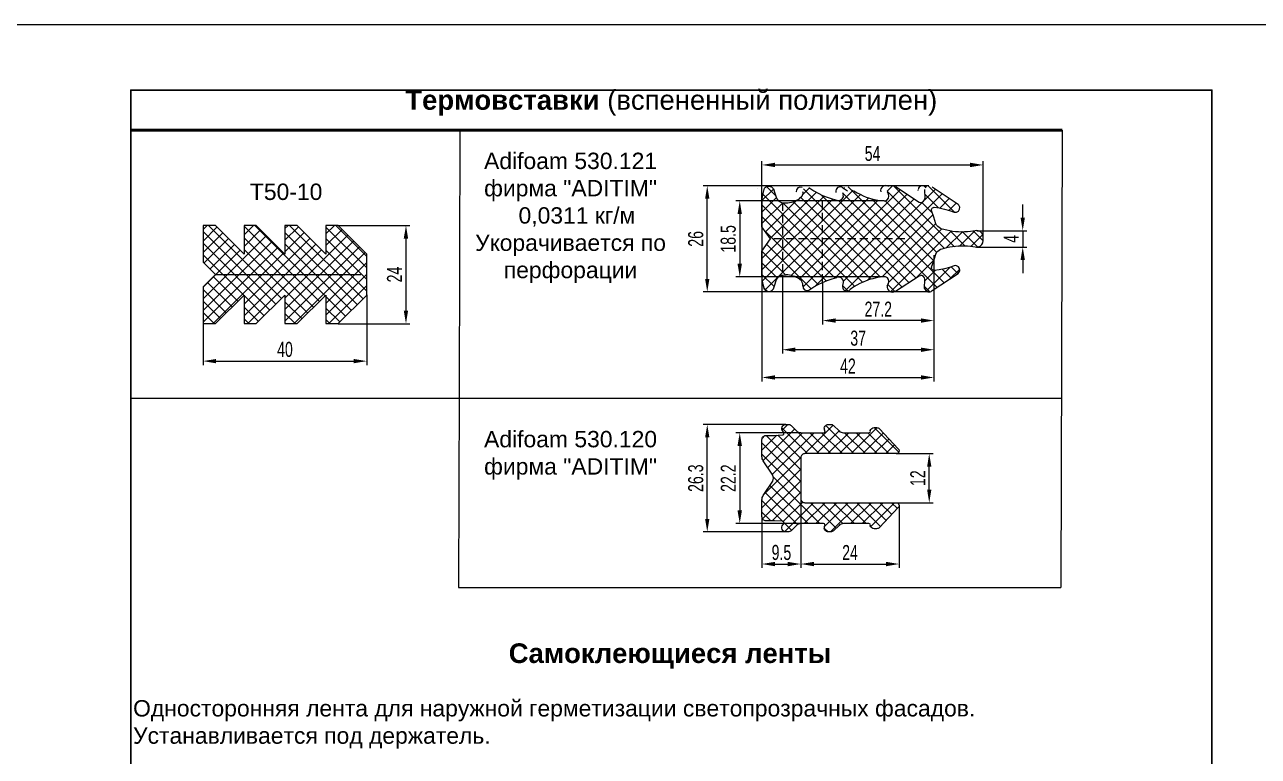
# Model space of a CAD drawing. Extents: x -37 to 4620, y -49 to 348.
# Drawn here: x 3783.8 to 3972.1, y 185.2 to 297 of the extents above; entities that cross this region are included whole.
import ezdxf

# ---------------------------------------------------------------- set-up
doc = ezdxf.new("R2010")
doc.units = 0
doc.header["$LTSCALE"] = 5
doc.linetypes.add('HIDDEN', pattern=[0.375, 0.25, -0.125])
doc.layers.get('0').update_dxf_attribs({"linetype": 'CONTINUOUS', "lineweight": 30})
doc.layers.get('DEFPOINTS').update_dxf_attribs({"linetype": 'CONTINUOUS'})
for name, color, linetype, lineweight in [('2', 3, 'HIDDEN', 13), ('Dimentions', 5, 'CONTINUOUS', 15), ('Рамки', 1, 'CONTINUOUS', 15), ('Текстовый', 7, 'CONTINUOUS', 9), ('Уплотнители', 1, 'CONTINUOUS', 20), ('Штриховка', 1, 'CONTINUOUS', 5)]:
    doc.layers.add(name, color=color, linetype=linetype, lineweight=lineweight)
doc.layers.add('Скрытые', color=14, linetype='CONTINUOUS', plot=False)
doc.styles.add('style23', font='russ.shx', dxfattribs={"width": 0.7, "height": 2.3})
doc.styles.add('Каталожный', font='arial.ttf', dxfattribs={"height": 2.5})
doc.dimstyles.new('MX2', dxfattribs={"dimtxt": 2.3, "dimasz": 2, "dimexe": 0.6, "dimexo": 0, "dimgap": 0.6, "dimtad": 1, "dimdec": 1, "dimlfac": 2, "dimdsep": 46, "dimtxsty": 'style23', "dimcen": 0, "dimclrd": 256, "dimclre": 256, "dimclrt": 256, "dimaunit": 1, "dimadec": 1, "dimazin": 2, "dimtfac": 1, "dimtdec": 1, "dimtmove": 0, "dimatfit": 3, "dimfxl": 1, "dimtolj": 1, "dimtzin": 0, "dimlwd": -1, "dimlwe": -1, "dimarcsym": 0})

# ---------------------------------------------------------------- blocks, each defined once
blk = doc.blocks.new('*D249')
at = {"layer": 'DEFPOINTS', "color": 0, "transparency": 16777216}
for p in [(3915, 270.07), (3892.95, 258.49), (3915, 258.49)]:
    blk.add_point(p, dxfattribs=at)
at = {"layer": 'Dimentions', "transparency": 16777216}
for p, q in [((3915, 270.07), (3892.35, 270.07)), ((3892.95, 268.07), (3892.95, 260.49)), ((3915, 258.49), (3892.35, 258.49))]:
    blk.add_line(p, q, dxfattribs=at)
for points in [[(3892.61, 268.07), (3893.28, 268.07), (3892.95, 270.07)], [(3892.61, 260.49), (3893.28, 260.49), (3892.95, 258.49)]]:
    blk.add_solid(points, dxfattribs=at)
at = {"layer": 'Dimentions', "transparency": 16777216, "insert": (3891.2, 264.28), "char_height": 2.3, "attachment_point": 5, "rotation": 90, "style": 'style23'}
blk.add_mtext('\\A1;18.5', dxfattribs=at)
blk = doc.blocks.new('*D250')
at = {"layer": 'DEFPOINTS', "color": 0, "transparency": 16777216}
for p in [(3930.11, 275.57), (3896.34, 270.22), (3930.11, 264.28)]:
    blk.add_point(p, dxfattribs=at)
at = {"layer": 'Dimentions', "transparency": 16777216}
for p, q in [((3896.34, 270.22), (3896.34, 276.17)), ((3898.34, 275.57), (3928.11, 275.57)), ((3930.11, 264.28), (3930.11, 276.17))]:
    blk.add_line(p, q, dxfattribs=at)
for points in [[(3898.34, 275.91), (3898.34, 275.24), (3896.34, 275.57)], [(3928.11, 275.91), (3928.11, 275.24), (3930.11, 275.57)]]:
    blk.add_solid(points, dxfattribs=at)
at = {"layer": 'Dimentions', "transparency": 16777216, "insert": (3913.22, 277.32), "char_height": 2.3, "attachment_point": 5, "style": 'style23'}
blk.add_mtext('\\A1;54', dxfattribs=at)
blk = doc.blocks.new('*D251')
at = {"layer": 'DEFPOINTS', "color": 0, "transparency": 16777216}
for p in [(3896.34, 270.22), (3922.59, 261.78), (3922.59, 243.11)]:
    blk.add_point(p, dxfattribs=at)
at = {"layer": 'Dimentions', "transparency": 16777216}
for p, q in [((3896.34, 270.22), (3896.34, 242.51)), ((3922.59, 261.78), (3922.59, 242.51)), ((3898.34, 243.11), (3920.59, 243.11))]:
    blk.add_line(p, q, dxfattribs=at)
for points in [[(3898.34, 243.45), (3898.34, 242.78), (3896.34, 243.11)], [(3920.59, 243.45), (3920.59, 242.78), (3922.59, 243.11)]]:
    blk.add_solid(points, dxfattribs=at)
at = {"layer": 'Dimentions', "transparency": 16777216, "insert": (3909.46, 244.86), "char_height": 2.3, "attachment_point": 5, "style": 'style23'}
blk.add_mtext('\\A1;42', dxfattribs=at)
blk = doc.blocks.new('*D252')
at = {"layer": 'DEFPOINTS', "color": 0, "transparency": 16777216}
for p in [(3929.13, 265.53), (3929.13, 263.03), (3936.14, 263.03)]:
    blk.add_point(p, dxfattribs=at)
at = {"layer": 'Dimentions', "transparency": 16777216}
for p, q in [((3936.14, 267.53), (3936.14, 269.53)), ((3929.13, 265.53), (3936.74, 265.53)), ((3936.14, 265.53), (3936.14, 263.03)), ((3929.13, 263.03), (3936.74, 263.03)), ((3936.14, 261.03), (3936.14, 259.03))]:
    blk.add_line(p, q, dxfattribs=at)
for points in [[(3935.8, 267.53), (3936.47, 267.53), (3936.14, 265.53)], [(3935.8, 261.03), (3936.47, 261.03), (3936.14, 263.03)]]:
    blk.add_solid(points, dxfattribs=at)
at = {"layer": 'Dimentions', "transparency": 16777216, "insert": (3934.39, 264.28), "char_height": 2.3, "attachment_point": 5, "rotation": 90, "style": 'style23'}
blk.add_mtext('\\A1;4', dxfattribs=at)
blk = doc.blocks.new('*D253')
at = {"layer": 'DEFPOINTS', "color": 0, "transparency": 16777216}
for p in [(3922.59, 261.42), (3905.6, 257.64), (3905.6, 251.8)]:
    blk.add_point(p, dxfattribs=at)
at = {"layer": 'Dimentions', "transparency": 16777216}
for p, q in [((3922.59, 261.42), (3922.59, 251.2)), ((3905.6, 257.64), (3905.6, 251.2)), ((3920.59, 251.8), (3907.6, 251.8))]:
    blk.add_line(p, q, dxfattribs=at)
for points in [[(3907.6, 252.14), (3907.6, 251.47), (3905.6, 251.8)], [(3920.59, 252.14), (3920.59, 251.47), (3922.59, 251.8)]]:
    blk.add_solid(points, dxfattribs=at)
at = {"layer": 'Dimentions', "transparency": 16777216, "insert": (3914.09, 253.55), "char_height": 2.3, "attachment_point": 5, "style": 'style23'}
blk.add_mtext('\\A1;27.2', dxfattribs=at)
blk = doc.blocks.new('*D254')
at = {"layer": 'DEFPOINTS', "color": 0, "transparency": 16777216}
for p in [(3922.59, 261.42), (3899.45, 258.74), (3899.45, 247.35)]:
    blk.add_point(p, dxfattribs=at)
at = {"layer": 'Dimentions', "transparency": 16777216}
for p, q in [((3922.59, 261.42), (3922.59, 246.75)), ((3899.45, 258.74), (3899.45, 246.75)), ((3920.59, 247.35), (3901.45, 247.35))]:
    blk.add_line(p, q, dxfattribs=at)
for points in [[(3901.45, 247.68), (3901.45, 247.01), (3899.45, 247.35)], [(3920.59, 247.68), (3920.59, 247.01), (3922.59, 247.35)]]:
    blk.add_solid(points, dxfattribs=at)
at = {"layer": 'Dimentions', "transparency": 16777216, "insert": (3911.02, 249.1), "char_height": 2.3, "attachment_point": 5, "style": 'style23'}
blk.add_mtext('\\A1;37', dxfattribs=at)
blk = doc.blocks.new('*D255')
at = {"layer": 'DEFPOINTS', "color": 0, "transparency": 16777216}
for p in [(3887.99, 272.4), (3921.82, 272.4), (3921.83, 256.17)]:
    blk.add_point(p, dxfattribs=at)
at = {"layer": 'Dimentions', "transparency": 16777216}
for p, q in [((3921.82, 272.4), (3887.39, 272.4)), ((3887.99, 258.17), (3887.99, 270.4)), ((3921.83, 256.17), (3887.39, 256.17))]:
    blk.add_line(p, q, dxfattribs=at)
for points in [[(3887.66, 270.4), (3888.32, 270.4), (3887.99, 272.4)], [(3887.66, 258.17), (3888.32, 258.17), (3887.99, 256.17)]]:
    blk.add_solid(points, dxfattribs=at)
at = {"layer": 'Dimentions', "transparency": 16777216, "insert": (3886.24, 264.28), "char_height": 2.3, "attachment_point": 5, "rotation": 90, "style": 'style23'}
blk.add_mtext('\\A1;26', dxfattribs=at)
blk = doc.blocks.new('*D256')
at = {"layer": 'DEFPOINTS', "color": 0, "transparency": 16777216}
for p in [(3916.84, 231.48), (3921.87, 231.48), (3916.84, 223.98)]:
    blk.add_point(p, dxfattribs=at)
at = {"layer": 'Dimentions', "transparency": 16777216}
for p, q in [((3916.84, 231.48), (3922.47, 231.48)), ((3921.87, 225.98), (3921.87, 229.48)), ((3916.84, 223.98), (3922.47, 223.98))]:
    blk.add_line(p, q, dxfattribs=at)
for points in [[(3921.54, 229.48), (3922.2, 229.48), (3921.87, 231.48)], [(3921.54, 225.98), (3922.2, 225.98), (3921.87, 223.98)]]:
    blk.add_solid(points, dxfattribs=at)
at = {"layer": 'Dimentions', "transparency": 16777216, "insert": (3920.12, 227.73), "char_height": 2.3, "attachment_point": 5, "rotation": 90, "style": 'style23'}
blk.add_mtext('\\A1;12', dxfattribs=at)
blk = doc.blocks.new('*D257')
at = {"layer": 'DEFPOINTS', "color": 0, "transparency": 16777216}
for p in [(3902.28, 224.61), (3917.28, 223.55), (3917.28, 214.62)]:
    blk.add_point(p, dxfattribs=at)
at = {"layer": 'Dimentions', "transparency": 16777216}
for p, q in [((3902.28, 224.61), (3902.28, 214.02)), ((3917.28, 223.55), (3917.28, 214.02)), ((3904.28, 214.62), (3915.28, 214.62))]:
    blk.add_line(p, q, dxfattribs=at)
for points in [[(3904.28, 214.95), (3904.28, 214.28), (3902.28, 214.62)], [(3915.28, 214.95), (3915.28, 214.28), (3917.28, 214.62)]]:
    blk.add_solid(points, dxfattribs=at)
at = {"layer": 'Dimentions', "transparency": 16777216, "insert": (3909.78, 216.37), "char_height": 2.3, "attachment_point": 5, "style": 'style23'}
blk.add_mtext('\\A1;24', dxfattribs=at)
blk = doc.blocks.new('*D258')
at = {"layer": 'DEFPOINTS', "color": 0, "transparency": 16777216}
for p in [(3902.28, 224.61), (3896.34, 221.83), (3902.28, 214.62)]:
    blk.add_point(p, dxfattribs=at)
at = {"layer": 'Dimentions', "transparency": 16777216}
for p, q in [((3902.28, 224.61), (3902.28, 214.02)), ((3896.34, 221.83), (3896.34, 214.02)), ((3898.34, 214.62), (3900.28, 214.62))]:
    blk.add_line(p, q, dxfattribs=at)
for points in [[(3898.34, 214.95), (3898.34, 214.28), (3896.34, 214.62)], [(3900.28, 214.95), (3900.28, 214.28), (3902.28, 214.62)]]:
    blk.add_solid(points, dxfattribs=at)
at = {"layer": 'Dimentions', "transparency": 16777216, "insert": (3899.31, 216.37), "char_height": 2.3, "attachment_point": 5, "style": 'style23'}
blk.add_mtext('\\A1;9.5', dxfattribs=at)
blk = doc.blocks.new('*D259')
at = {"layer": 'DEFPOINTS', "color": 0, "transparency": 16777216}
for p in [(3887.99, 235.95), (3899.98, 235.95), (3899.98, 219.52)]:
    blk.add_point(p, dxfattribs=at)
at = {"layer": 'Dimentions', "transparency": 16777216}
for p, q in [((3899.98, 235.95), (3887.39, 235.95)), ((3887.99, 221.52), (3887.99, 233.95)), ((3899.98, 219.52), (3887.39, 219.52))]:
    blk.add_line(p, q, dxfattribs=at)
for points in [[(3887.66, 233.95), (3888.32, 233.95), (3887.99, 235.95)], [(3887.66, 221.52), (3888.32, 221.52), (3887.99, 219.52)]]:
    blk.add_solid(points, dxfattribs=at)
at = {"layer": 'Dimentions', "transparency": 16777216, "insert": (3886.24, 227.73), "char_height": 2.3, "attachment_point": 5, "rotation": 90, "style": 'style23'}
blk.add_mtext('\\A1;26.3', dxfattribs=at)
blk = doc.blocks.new('*D260')
at = {"layer": 'DEFPOINTS', "color": 0, "transparency": 16777216}
for p in [(3902.26, 234.67), (3892.95, 220.8), (3902.26, 220.8)]:
    blk.add_point(p, dxfattribs=at)
at = {"layer": 'Dimentions', "transparency": 16777216}
for p, q in [((3902.26, 234.67), (3892.35, 234.67)), ((3892.95, 232.67), (3892.95, 222.8)), ((3902.26, 220.8), (3892.35, 220.8))]:
    blk.add_line(p, q, dxfattribs=at)
for points in [[(3892.61, 232.67), (3893.28, 232.67), (3892.95, 234.67)], [(3892.61, 222.8), (3893.28, 222.8), (3892.95, 220.8)]]:
    blk.add_solid(points, dxfattribs=at)
at = {"layer": 'Dimentions', "transparency": 16777216, "insert": (3891.2, 227.73), "char_height": 2.3, "attachment_point": 5, "rotation": 90, "style": 'style23'}
blk.add_mtext('\\A1;22.2', dxfattribs=at)
blk = doc.blocks.new('*D261')
at = {"layer": 'DEFPOINTS', "color": 0, "transparency": 16777216}
for p in [(3836.04, 255.71), (3811.04, 251.33), (3836.04, 245.61)]:
    blk.add_point(p, dxfattribs=at)
at = {"layer": 'Dimentions', "transparency": 16777216}
for p, q in [((3836.04, 255.71), (3836.04, 245.01)), ((3811.04, 251.33), (3811.04, 245.01)), ((3813.04, 245.61), (3834.04, 245.61))]:
    blk.add_line(p, q, dxfattribs=at)
for points in [[(3813.04, 245.94), (3813.04, 245.28), (3811.04, 245.61)], [(3834.04, 245.94), (3834.04, 245.28), (3836.04, 245.61)]]:
    blk.add_solid(points, dxfattribs=at)
at = {"layer": 'Dimentions', "transparency": 16777216, "insert": (3823.54, 247.39), "char_height": 2.3, "attachment_point": 5, "style": 'style23'}
blk.add_mtext('\\A1;40', dxfattribs=at)
blk = doc.blocks.new('*D262')
at = {"layer": 'DEFPOINTS', "color": 0, "transparency": 16777216}
for p in [(3831.67, 266.33), (3831.67, 251.33), (3842.01, 251.33)]:
    blk.add_point(p, dxfattribs=at)
at = {"layer": 'Dimentions', "transparency": 16777216}
for p, q in [((3831.67, 266.33), (3842.61, 266.33)), ((3842.01, 264.33), (3842.01, 253.33)), ((3831.67, 251.33), (3842.61, 251.33))]:
    blk.add_line(p, q, dxfattribs=at)
for points in [[(3841.67, 264.33), (3842.34, 264.33), (3842.01, 266.33)], [(3841.67, 253.33), (3842.34, 253.33), (3842.01, 251.33)]]:
    blk.add_solid(points, dxfattribs=at)
at = {"layer": 'Dimentions', "transparency": 16777216, "insert": (3840.26, 258.83), "char_height": 2.3, "attachment_point": 5, "rotation": 90, "style": 'style23'}
blk.add_mtext('\\A1;24', dxfattribs=at)

msp = doc.modelspace()

# ---------------------------------------------------------------- hatches: boundary and pattern name
at = {"layer": 'Штриховка', "lineweight": 5}
h = msp.add_hatch(dxfattribs=at)
h.set_pattern_fill('ANSI37', color=256, scale=10, style=0)
h.set_pattern_definition([(45, (-3424.3313, 2592.6454), (-0.88388348, 0.88388348), []), (135, (-3424.3313, 2592.6454), (-0.88388348, -0.88388348), [])])
h.paths.add_polyline_path([(3899.453, 269.82), (3899.331, 269.842), (3899.113, 269.923), (3898.909, 270.046), (3898.746, 270.209), (3898.61, 270.413), (3898.514, 270.631), (3898.31, 271.284), (3898.079, 271.923), (3897.957, 272.086), (3897.807, 272.222), (3897.617, 272.304), (3897.426, 272.345), (3897.222, 272.345), (3897.032, 272.277), (3896.855, 272.168), (3896.719, 272.018), (3896.528, 271.229), (3896.392, 270.427), (3896.338, 269.61), (3896.338, 266.141), (3897.657, 264.278), (3899.453, 264.278)])
edge = h.paths.add_edge_path()
edge.add_line((3905.602, 270.916), (3904.922, 271.243))
edge.add_line((3904.922, 271.243), (3904.269, 271.624))
edge.add_line((3904.269, 271.624), (3903.629, 272.045))
edge.add_line((3903.629, 272.045), (3903.48, 272.127))
edge.add_spline(control_points=[(3903.48, 272.127), (3903.027, 272.345), (3902.491, 271.945), (3902.568, 271.447)], knot_values=[0, 0, 0, 0, 1, 1, 1, 1], degree=3, periodic=0)
edge.add_line((3902.568, 271.447), (3902.568, 271.433))
edge.add_line((3902.568, 271.433), (3902.568, 271.365))
edge.add_line((3902.568, 271.365), (3902.555, 271.148))
edge.add_line((3902.555, 271.148), (3902.487, 270.93))
edge.add_line((3902.487, 270.93), (3902.405, 270.739))
edge.add_line((3902.405, 270.739), (3902.065, 270.454))
edge.add_spline(control_points=[(3902.065, 270.454), (3901.501, 270.013), (3900.725, 269.768), (3900.011, 269.774)], knot_values=[0, 0, 0, 0, 1, 1, 1, 1], degree=3, periodic=0)
edge.add_line((3900.011, 269.774), (3899.562, 269.801))
edge.add_line((3899.562, 269.801), (3899.453, 269.82))
edge.add_line((3899.453, 269.82), (3899.453, 264.278))
edge.add_line((3899.453, 264.278), (3905.602, 264.278))
edge.add_line((3905.602, 264.278), (3905.602, 270.916))
edge = h.paths.add_edge_path()
edge.add_line((3922.552, 267.611), (3922.212, 268.617))
edge.add_line((3922.212, 268.617), (3922.225, 268.767))
edge.add_line((3922.225, 268.767), (3922.28, 268.903))
edge.add_line((3922.28, 268.903), (3922.361, 269.012))
edge.add_line((3922.361, 269.012), (3922.497, 269.08))
edge.add_line((3922.497, 269.08), (3922.633, 269.107))
edge.add_line((3922.633, 269.107), (3923.409, 268.998))
edge.add_line((3923.409, 268.998), (3924.184, 268.835))
edge.add_line((3924.184, 268.835), (3924.946, 268.631))
edge.add_line((3924.946, 268.631), (3925.694, 268.372))
edge.add_line((3925.694, 268.372), (3925.857, 268.345))
edge.add_line((3925.857, 268.345), (3926.034, 268.372))
edge.add_spline(control_points=[(3926.034, 268.372), (3926.489, 268.471), (3926.718, 269.083), (3926.388, 269.433)], knot_values=[0, 0, 0, 0, 1, 1, 1, 1], degree=3, periodic=0)
edge.add_line((3926.388, 269.433), (3926.279, 269.556))
edge.add_line((3926.279, 269.556), (3922.32, 272.181))
edge.add_spline(control_points=[(3922.32, 272.181), (3921.905, 272.585), (3921.285, 272.394), (3921.164, 271.841)], knot_values=[0, 0, 0, 0, 1, 1, 1, 1], degree=3, periodic=0)
edge.add_line((3921.164, 271.841), (3921.15, 271.651))
edge.add_line((3921.15, 271.651), (3921.191, 270.631))
edge.add_line((3921.191, 270.631), (3921.205, 270.467))
edge.add_spline(control_points=[(3921.205, 270.467), (3921.206, 270.115), (3920.855, 269.825), (3920.511, 269.855)], knot_values=[0, 0, 0, 0, 1, 1, 1, 1], degree=3, periodic=0)
edge.add_line((3920.531, 269.85), (3920.348, 269.896))
edge.add_line((3920.348, 269.896), (3916.716, 272.263))
edge.add_spline(control_points=[(3916.716, 272.263), (3916.117, 272.718), (3915.298, 272.138), (3915.464, 271.447)], knot_values=[0, 0, 0, 0, 1, 1, 1, 1], degree=3, periodic=0)
edge.add_line((3915.464, 271.447), (3915.532, 271.256))
edge.add_line((3915.532, 271.256), (3915.627, 271.107))
edge.add_spline(control_points=[(3915.627, 271.107), (3915.843, 270.696), (3915.625, 270.212), (3915.179, 270.086)], knot_values=[0, 0, 0, 0, 1, 1, 1, 1], degree=3, periodic=0)
edge.add_line((3915.179, 270.086), (3915.002, 270.073))
edge.add_line((3915.002, 270.073), (3914.294, 270.141))
edge.add_spline(control_points=[(3914.294, 270.141), (3912.818, 270.392), (3911.641, 270.813), (3910.377, 271.624)], knot_values=[0, 0, 0, 0, 1, 1, 1, 1], degree=3, periodic=0)
edge.add_line((3910.377, 271.624), (3909.792, 272.032))
edge.add_line((3909.792, 272.032), (3909.656, 272.141))
edge.add_spline(control_points=[(3909.656, 272.141), (3909.084, 272.444), (3908.515, 271.999), (3908.622, 271.379)], knot_values=[0, 0, 0, 0, 1, 1, 1, 1], degree=3, periodic=0)
edge.add_line((3908.622, 271.379), (3908.69, 271.216))
edge.add_line((3908.69, 271.216), (3908.758, 271.025))
edge.add_spline(control_points=[(3908.758, 271.025), (3908.906, 270.552), (3908.422, 270.069), (3907.955, 270.141)], knot_values=[0, 0, 0, 0, 1, 1, 1, 1], degree=3, periodic=0)
edge.add_line((3907.97, 270.137), (3907.765, 270.195))
edge.add_line((3907.765, 270.195), (3907.03, 270.386))
edge.add_line((3907.03, 270.386), (3906.309, 270.631))
edge.add_line((3906.309, 270.631), (3905.602, 270.916))
edge.add_line((3905.602, 270.916), (3905.602, 257.639))
edge.add_line((3905.602, 257.639), (3906.309, 257.925))
edge.add_line((3906.309, 257.925), (3907.03, 258.17))
edge.add_line((3907.03, 258.17), (3907.765, 258.36))
edge.add_arc((3908.05, 257.694), 0.725, -28.00333, 113.16431, ccw=False)
edge.add_line((3908.69, 257.354), (3908.622, 257.177))
edge.add_spline(control_points=[(3908.622, 257.177), (3908.515, 256.557), (3909.084, 256.111), (3909.656, 256.415)], knot_values=[0, 0, 0, 0, 1, 1, 1, 1], degree=3, periodic=0)
edge.add_line((3909.656, 256.415), (3909.792, 256.524))
edge.add_line((3909.792, 256.524), (3910.377, 256.932))
edge.add_spline(control_points=[(3910.377, 256.932), (3911.551, 257.722), (3912.905, 258.183), (3914.294, 258.415)], knot_values=[0, 0, 0, 0, 1, 1, 1, 1], degree=3, periodic=0)
edge.add_line((3914.294, 258.415), (3915.002, 258.496))
edge.add_line((3915.002, 258.496), (3915.179, 258.469))
edge.add_spline(control_points=[(3915.179, 258.469), (3915.643, 258.333), (3915.836, 257.866), (3915.627, 257.449)], knot_values=[0, 0, 0, 0, 1, 1, 1, 1], degree=3, periodic=0)
edge.add_line((3915.627, 257.449), (3915.532, 257.299))
edge.add_line((3915.532, 257.299), (3915.464, 257.109))
edge.add_spline(control_points=[(3915.464, 257.109), (3915.298, 256.418), (3916.117, 255.838), (3916.716, 256.293)], knot_values=[0, 0, 0, 0, 1, 1, 1, 1], degree=3, periodic=0)
edge.add_line((3916.716, 256.293), (3920.348, 258.66))
edge.add_line((3920.348, 258.66), (3920.511, 258.7))
edge.add_spline(control_points=[(3920.511, 258.7), (3920.85, 258.73), (3921.197, 258.448), (3921.205, 258.102)], knot_values=[0, 0, 0, 0, 1, 1, 1, 1], degree=3, periodic=0)
edge.add_line((3921.205, 258.102), (3921.191, 257.925))
edge.add_line((3921.191, 257.925), (3921.15, 256.905))
edge.add_line((3921.15, 256.905), (3921.164, 256.714))
edge.add_spline(control_points=[(3921.164, 256.714), (3921.257, 256.173), (3921.944, 255.986), (3922.32, 256.374)], knot_values=[0, 0, 0, 0, 1, 1, 1, 1], degree=3, periodic=0)
edge.add_line((3922.32, 256.374), (3926.279, 259))
edge.add_line((3926.279, 259), (3926.388, 259.122))
edge.add_spline(control_points=[(3926.388, 259.122), (3926.718, 259.472), (3926.489, 260.084), (3926.034, 260.183)], knot_values=[0, 0, 0, 0, 1, 1, 1, 1], degree=3, periodic=0)
edge.add_line((3926.034, 260.183), (3925.857, 260.21))
edge.add_line((3925.857, 260.21), (3925.694, 260.183))
edge.add_line((3925.694, 260.183), (3924.946, 259.925))
edge.add_line((3924.946, 259.925), (3924.184, 259.721))
edge.add_line((3924.184, 259.721), (3923.409, 259.557))
edge.add_line((3923.409, 259.557), (3922.633, 259.449))
edge.add_line((3922.633, 259.449), (3922.497, 259.476))
edge.add_line((3922.497, 259.476), (3922.361, 259.544))
edge.add_line((3922.361, 259.544), (3922.28, 259.666))
edge.add_line((3922.28, 259.666), (3922.225, 259.789))
edge.add_line((3922.225, 259.789), (3922.212, 259.938))
edge.add_line((3922.212, 259.938), (3922.552, 260.945))
edge.add_line((3922.552, 260.945), (3922.728, 261.448))
edge.add_line((3922.728, 261.448), (3922.864, 261.965))
edge.add_line((3922.864, 261.965), (3923.001, 262.196))
edge.add_line((3923.001, 262.196), (3923.177, 262.387))
edge.add_line((3923.177, 262.387), (3923.381, 262.55))
edge.add_line((3923.381, 262.55), (3923.613, 262.686))
edge.add_line((3923.613, 262.686), (3923.858, 262.768))
edge.add_line((3923.858, 262.768), (3924.551, 262.958))
edge.add_arc((3926.865, 253.286), 9.945, 82.61869, 103.45245, ccw=False)
edge.add_line((3928.143, 263.149), (3928.864, 263.04))
edge.add_line((3928.864, 263.04), (3929.095, 263.013))
edge.add_line((3929.095, 263.013), (3929.326, 263.04))
edge.add_spline(control_points=[(3929.326, 263.04), (3929.801, 263.172), (3930.111, 263.545), (3930.115, 264.047)], knot_values=[0, 0, 0, 0, 1, 1, 1, 1], degree=3, periodic=0)
edge.add_line((3930.115, 264.047), (3930.088, 264.278))
edge.add_line((3930.088, 264.278), (3930.115, 264.509))
edge.add_spline(control_points=[(3930.115, 264.509), (3930.131, 264.968), (3929.766, 265.437), (3929.326, 265.516)], knot_values=[0, 0, 0, 0, 1, 1, 1, 1], degree=3, periodic=0)
edge.add_line((3929.326, 265.516), (3929.095, 265.543))
edge.add_line((3929.095, 265.543), (3928.864, 265.516))
edge.add_line((3928.864, 265.516), (3928.143, 265.407))
edge.add_arc((3926.865, 275.27), 9.945, 256.54755, 277.38131, ccw=False)
edge.add_line((3924.551, 265.597), (3923.858, 265.788))
edge.add_line((3923.858, 265.788), (3923.613, 265.869))
edge.add_line((3923.613, 265.869), (3923.381, 266.005))
edge.add_line((3923.381, 266.005), (3923.177, 266.169))
edge.add_line((3923.177, 266.169), (3923.001, 266.359))
edge.add_line((3923.001, 266.359), (3922.864, 266.59))
edge.add_line((3922.864, 266.59), (3922.728, 267.107))
edge.add_line((3922.728, 267.107), (3922.552, 267.611))
edge = h.paths.add_edge_path()
edge.add_line((3905.602, 264.278), (3899.453, 264.278))
edge.add_line((3899.453, 264.278), (3899.453, 258.736))
edge.add_line((3899.453, 258.736), (3899.562, 258.755))
edge.add_line((3899.562, 258.755), (3900.011, 258.782))
edge.add_spline(control_points=[(3900.011, 258.782), (3900.725, 258.787), (3901.501, 258.543), (3902.065, 258.102)], knot_values=[0, 0, 0, 0, 1, 1, 1, 1], degree=3, periodic=0)
edge.add_line((3902.065, 258.102), (3902.405, 257.816))
edge.add_line((3902.405, 257.816), (3902.487, 257.626))
edge.add_line((3902.487, 257.626), (3902.555, 257.408))
edge.add_line((3902.555, 257.408), (3902.568, 257.19))
edge.add_line((3902.568, 257.19), (3902.568, 257.177))
edge.add_line((3902.568, 257.177), (3902.568, 257.109))
edge.add_spline(control_points=[(3902.568, 257.109), (3902.495, 256.605), (3903.025, 256.213), (3903.48, 256.429)], knot_values=[0, 0, 0, 0, 1, 1, 1, 1], degree=3, periodic=0)
edge.add_line((3903.48, 256.429), (3903.629, 256.524))
edge.add_line((3903.629, 256.524), (3904.269, 256.932))
edge.add_line((3904.269, 256.932), (3904.922, 257.313))
edge.add_line((3904.922, 257.313), (3905.602, 257.639))
edge.add_line((3905.602, 257.639), (3905.602, 264.278))
edge = h.paths.add_edge_path()
edge.add_line((3899.453, 264.278), (3897.657, 264.278))
edge.add_line((3897.657, 264.278), (3896.338, 262.414))
edge.add_line((3896.338, 262.414), (3896.338, 262.401))
edge.add_line((3896.338, 262.401), (3896.338, 258.945))
edge.add_line((3896.338, 258.945), (3896.392, 258.129))
edge.add_line((3896.392, 258.129), (3896.528, 257.326))
edge.add_line((3896.528, 257.326), (3896.719, 256.537))
edge.add_line((3896.719, 256.537), (3896.855, 256.388))
edge.add_line((3896.855, 256.388), (3897.032, 256.279))
edge.add_line((3897.032, 256.279), (3897.222, 256.225))
edge.add_spline(control_points=[(3897.222, 256.225), (3897.585, 256.165), (3897.893, 256.314), (3898.079, 256.633)], knot_values=[0, 0, 0, 0, 1, 1, 1, 1], degree=3, periodic=0)
edge.add_line((3898.079, 256.633), (3898.31, 257.272))
edge.add_line((3898.31, 257.272), (3898.514, 257.925))
edge.add_line((3898.514, 257.925), (3898.61, 258.143))
edge.add_line((3898.61, 258.143), (3898.746, 258.347))
edge.add_line((3898.746, 258.347), (3898.909, 258.51))
edge.add_line((3898.909, 258.51), (3899.113, 258.632))
edge.add_line((3899.113, 258.632), (3899.331, 258.714))
edge.add_line((3899.331, 258.714), (3899.453, 258.736))
edge.add_line((3899.453, 258.736), (3899.453, 264.278))
h = msp.add_hatch(dxfattribs=at)
h.set_pattern_fill('NET', color=256, scale=10, angle=-45, style=0)
h.set_pattern_definition([(315, (6523.5142, 5334.6301), (0.88388348, 0.88388348), []), (45, (6523.5142, 5334.6301), (-0.88388348, 0.88388348), [])])
h.paths.add_polyline_path([(3811.041, 256.956), (3811.041, 251.331), (3812.916, 251.331), (3817.291, 255.706), (3817.291, 251.331), (3819.166, 251.331), (3823.541, 255.706), (3823.541, 251.331), (3825.416, 251.331), (3829.791, 255.706), (3829.791, 251.331), (3831.666, 251.331), (3836.041, 255.706), (3836.041, 261.956), (3831.666, 266.331), (3829.791, 266.331), (3829.791, 261.956), (3825.416, 266.331), (3823.541, 266.331), (3823.541, 261.956), (3819.166, 266.331), (3817.291, 266.331), (3817.291, 261.956), (3812.916, 266.331), (3811.041, 266.331), (3811.041, 260.706), (3812.916, 258.831)])
h = msp.add_hatch(dxfattribs=at)
h.set_pattern_fill('ANSI37', color=256, scale=10, style=0)
h.set_pattern_definition([(45, (-3403.973, 2551.8949), (-0.88388348, 0.88388348), []), (135, (-3403.973, 2551.8949), (-0.88388348, -0.88388348), [])])
h.paths.add_polyline_path([(3898.093, 227.734, -0.1184759), (3897.988, 227.298), (3896.543, 225.093, 0.1461265), (3896.338, 224.408), (3896.338, 221.984), (3896.338, 221.828, 0.4142136), (3896.963, 221.203), (3898.269, 221.203), (3899.466, 221.14, -0.5907793), (3899.657, 220.746), (3899.541, 220.582, 0.6681786), (3899.983, 219.515), (3900.336, 219.515, 0.1989124), (3900.778, 219.698), (3901.602, 220.522, -0.1989124), (3902.265, 220.797), (3905.721, 220.797, -0.6681786), (3905.898, 220.37, 0.5291399), (3906.479, 219.515), (3906.833, 219.515, 0.1989124), (3907.275, 219.698), (3908.098, 220.522, -0.1989124), (3908.761, 220.797), (3912.637, 220.797, -0.5018631), (3912.876, 220.475, 0.3423279), (3913.475, 220.015), (3913.829, 220.015, 0.212691), (3914.294, 220.222), (3917.163, 223.248, 0.185206), (3917.275, 223.54, 0.4184556), (3916.838, 223.984), (3902.9, 223.984, -0.4142136), (3902.275, 224.609), (3902.275, 227.734)])
h.paths.add_polyline_path([(3898.269, 234.265), (3896.963, 234.265, 0.4142136), (3896.338, 233.64), (3896.338, 233.484), (3896.338, 231.061, 0.1461265), (3896.543, 230.375), (3897.988, 228.171, -0.1184759), (3898.093, 227.734), (3902.275, 227.734), (3902.275, 230.859, -0.4142136), (3902.9, 231.484), (3916.838, 231.484, 0.4142136), (3917.275, 231.922, 0.2026576), (3917.147, 232.237), (3914.271, 235.27, 0.1989124), (3913.829, 235.453), (3913.469, 235.453, 0.339591), (3912.876, 234.993, -0.5018631), (3912.637, 234.672), (3908.761, 234.672, -0.1989124), (3908.098, 234.946), (3907.275, 235.77, 0.1989124), (3906.833, 235.953), (3906.479, 235.953, 0.5291399), (3905.898, 235.098, -0.6681786), (3905.721, 234.672), (3902.265, 234.672, -0.1989124), (3901.602, 234.946), (3900.778, 235.77, 0.1989124), (3900.336, 235.953), (3899.983, 235.953, 0.6681786), (3899.541, 234.886), (3899.657, 234.722, -0.5907793), (3899.466, 234.328)])

# ---------------------------------------------------------------- linework, layer by layer
at = {"linetype": 'Continuous', "lineweight": 50}
msp.add_line((3799.999, 280.882, 0.124), (3942.142, 280.882, 0.124), dxfattribs=at)
at = {"layer": '2'}
for p, q in [((3899.453, 269.814, 190.027), (3899.453, 258.741, 190.027)), ((3905.602, 257.639, 190.027), (3905.602, 270.916, 190.027)), ((3918.144, 264.278, 190.027), (3897.657, 264.278, 190.027))]:
    msp.add_line(p, q, dxfattribs=at)
at = {"layer": 'Рамки', "linetype": 'Continuous'}
for p, q in [((3799.999, 280.882, 0.124), (3799.999, 239.954, 0.124)), ((3850.252, 280.882, 0.124), (3850.137, 240.954, 0.124)), ((3942.142, 280.882, 0.124), (3941.943, 211.026, 0.124)), ((3799.999, 239.954, 0.124), (3942.142, 239.954, 0.124)), ((3850.137, 240.954, 0.124), (3850.028, 211.026, 0.124)), ((3850.028, 211.026, 0.124), (3941.943, 211.026, 0.124))]:
    msp.add_line(p, q, dxfattribs=at)
msp.add_lwpolyline([(3780, 297), (3990, 297), (3990, 0), (3780, 0)], close=True, dxfattribs=at)
at = {"layer": 'Скрытые', "linetype": 'Continuous'}
msp.add_lwpolyline([(3800, 10), (3800, 287), (3965, 287), (3965, 10)], close=True, dxfattribs=at)
at = {"layer": 'Уплотнители'}
msp.add_line((3812.916, 258.831, 0.124), (3835.104, 258.831, 0.124), dxfattribs=at)
at = {"layer": 'Уплотнители', "elevation": 190.027}
for points in [[(3895.719, 272.018), (3895.719, 272.005)], [(3897.222, 256.225), (3897.032, 256.279), (3896.855, 256.388), (3896.719, 256.537), (3896.528, 257.326), (3896.392, 258.129), (3896.338, 258.945), (3896.338, 262.414), (3897.657, 264.278), (3896.338, 266.141), (3896.338, 269.61), (3896.392, 270.427), (3896.528, 271.229), (3896.719, 272.018), (3896.855, 272.168), (3897.032, 272.277), (3897.222, 272.345), (3897.426, 272.345), (3897.617, 272.304), (3897.807, 272.222), (3897.957, 272.086), (3898.079, 271.923), (3898.31, 271.284), (3898.514, 270.631), (3898.61, 270.413), (3898.746, 270.209), (3898.909, 270.046), (3899.113, 269.923), (3899.331, 269.842), (3899.562, 269.801), (3900.011, 269.774)], [(3897.079, 271.923), (3897.079, 271.909)], [(3901.568, 271.365), (3901.568, 271.352)], [(3902.568, 271.433), (3902.568, 271.447), (3902.568, 271.365), (3902.555, 271.148), (3902.487, 270.93), (3902.405, 270.739), (3902.065, 270.454)], [(3903.48, 272.127), (3903.629, 272.045), (3904.269, 271.624), (3904.922, 271.243), (3905.602, 270.916), (3906.309, 270.631), (3907.03, 270.386), (3907.765, 270.195), (3907.955, 270.141)], [(3908.622, 271.379), (3908.69, 271.216), (3908.758, 271.025)], [(3908.656, 272.141), (3908.792, 272.032), (3909.377, 271.624)], [(3915.464, 271.447), (3915.532, 271.256), (3915.627, 271.107)], [(3916.716, 272.263), (3920.348, 269.896), (3920.511, 269.855)], [(3920.15, 271.651), (3920.15, 271.637)], [(3921.164, 271.841), (3921.15, 271.651), (3921.191, 270.631), (3921.205, 270.467)], [(3926.388, 269.433), (3926.279, 269.556), (3922.32, 272.181)], [(3898.514, 270.631), (3898.514, 270.617)], [(3914.294, 270.141), (3915.002, 270.073), (3915.179, 270.086)], [(3920.348, 269.896), (3920.348, 269.882)], [(3921.191, 270.631), (3921.191, 270.617)], [(3896.338, 268.794), (3896.338, 268.781)], [(3897.657, 264.278), (3897.657, 264.264)], [(3930.115, 264.047), (3930.088, 264.278), (3930.115, 264.509)], [(3930.088, 264.278), (3930.088, 264.264)], [(3896.338, 262.414), (3896.338, 262.401)], [(3922.864, 261.965), (3922.864, 261.952)], [(3922.212, 259.938), (3922.212, 259.925)], [(3922.552, 260.945), (3922.552, 260.931)], [(3896.338, 259.761), (3896.338, 259.748)], [(3898.079, 256.633), (3898.31, 257.272), (3898.514, 257.925), (3898.61, 258.143), (3898.746, 258.347), (3898.909, 258.51), (3899.113, 258.632), (3899.331, 258.714), (3899.562, 258.755), (3900.011, 258.782)], [(3902.568, 257.095), (3902.568, 257.109), (3902.568, 257.19), (3902.555, 257.408), (3902.487, 257.626), (3902.405, 257.816), (3902.065, 258.102)], [(3903.48, 256.429), (3903.629, 256.524), (3904.269, 256.932), (3904.922, 257.313), (3905.602, 257.639), (3906.309, 257.925), (3907.03, 258.17), (3907.765, 258.36)], [(3915.179, 258.469), (3915.002, 258.496), (3914.294, 258.415)], [(3916.716, 256.293), (3920.348, 258.66), (3920.511, 258.7)], [(3921.164, 256.714), (3921.15, 256.905), (3921.191, 257.925), (3921.205, 258.102)], [(3922.32, 256.374), (3926.279, 259), (3926.388, 259.122)], [(3902.568, 257.19), (3902.568, 257.177)], [(3908.69, 257.34), (3908.69, 257.354), (3908.622, 257.177)], [(3910.377, 256.932), (3909.792, 256.524), (3909.656, 256.415)], [(3915.464, 257.109), (3915.532, 257.299), (3915.627, 257.449)], [(3921.15, 256.905), (3921.15, 256.891)], [(3921.191, 257.925), (3921.191, 257.911)]]:
    msp.add_lwpolyline(points, dxfattribs=at)
for points in [[(3929.326, 265.516), (3929.095, 265.543), (3928.864, 265.516), (3928.143, 265.407, -0.0911556), (3924.551, 265.597), (3923.858, 265.788), (3923.613, 265.869), (3923.381, 266.005), (3923.177, 266.169), (3923.001, 266.359), (3922.864, 266.59), (3922.728, 267.107), (3922.552, 267.611), (3922.212, 268.617), (3922.225, 268.767), (3922.28, 268.903), (3922.361, 269.012), (3922.497, 269.08), (3922.633, 269.107), (3923.409, 268.998), (3924.184, 268.835), (3924.946, 268.631), (3925.694, 268.372), (3925.857, 268.345), (3926.034, 268.372)], [(3926.034, 260.183), (3925.857, 260.21), (3925.694, 260.183), (3924.946, 259.925), (3924.184, 259.721), (3923.409, 259.557), (3922.633, 259.449), (3922.497, 259.476), (3922.361, 259.544), (3922.28, 259.666), (3922.225, 259.789), (3922.212, 259.938), (3922.552, 260.945), (3922.728, 261.448), (3922.864, 261.965), (3923.001, 262.196), (3923.177, 262.387), (3923.381, 262.55), (3923.613, 262.686), (3923.858, 262.768), (3924.551, 262.958, -0.0911556), (3928.143, 263.149), (3928.864, 263.04), (3929.095, 263.013), (3929.326, 263.04)], [(3917.275, 223.54, -0.1989124), (3917.147, 223.231), (3914.271, 220.198, -0.1989124), (3913.829, 220.015), (3913.475, 220.015, -0.3423279), (3912.876, 220.475, 0.5018631), (3912.637, 220.797), (3908.761, 220.797, 0.1989124), (3908.098, 220.522), (3907.275, 219.698, -0.1989124), (3906.833, 219.515), (3906.479, 219.515, -0.5291399), (3905.898, 220.37, 0.6681786), (3905.721, 220.797), (3902.265, 220.797, 0.1989124), (3901.602, 220.522), (3900.778, 219.698, -0.1989124), (3900.336, 219.515), (3899.983, 219.515, -0.6681786), (3899.541, 220.582), (3899.657, 220.746, 0.5907793), (3899.466, 221.14), (3898.269, 221.203), (3896.963, 221.203, -0.4142136), (3896.338, 221.828), (3896.338, 221.984), (3896.338, 224.408, -0.1461265), (3896.543, 225.093), (3897.988, 227.298, 0.2403251), (3897.988, 228.171), (3896.543, 230.375, -0.1461265), (3896.338, 231.061), (3896.338, 233.484), (3896.338, 233.64, -0.4142136), (3896.963, 234.265), (3898.269, 234.265), (3899.466, 234.328, 0.5907793), (3899.657, 234.722), (3899.541, 234.886, -0.6681786), (3899.983, 235.953), (3900.336, 235.953, -0.1989124), (3900.778, 235.77), (3901.602, 234.946, 0.1989124), (3902.265, 234.672), (3905.721, 234.672, 0.6681786), (3905.898, 235.098, -0.5291399), (3906.479, 235.953), (3906.833, 235.953, -0.1989124), (3907.275, 235.77), (3908.098, 234.946, 0.1989124), (3908.761, 234.672), (3912.637, 234.672, 0.5018631), (3912.876, 234.993, -0.3423279), (3913.475, 235.453), (3913.829, 235.453, -0.1989124), (3914.271, 235.27), (3917.147, 232.237, -0.1989124), (3917.275, 231.928), (3917.275, 231.922, -0.4142136), (3916.838, 231.484), (3902.9, 231.484, 0.4142136), (3902.275, 230.859), (3902.275, 227.734), (3902.275, 224.609, 0.4142136), (3902.9, 223.984), (3916.838, 223.984, -0.4142136), (3917.275, 223.547)]]:
    msp.add_lwpolyline(points, format="xyb", dxfattribs=at)
at = {"layer": 'Уплотнители', "elevation": 0.124}
msp.add_lwpolyline([(3811.041, 256.956), (3811.041, 251.331), (3812.916, 251.331), (3817.291, 255.706), (3817.291, 251.331), (3819.166, 251.331), (3823.541, 255.706), (3823.541, 251.331), (3825.416, 251.331), (3829.791, 255.706), (3829.791, 251.331), (3831.666, 251.331), (3836.041, 255.706), (3836.041, 261.956), (3831.666, 266.331), (3829.791, 266.331), (3829.791, 261.956), (3825.416, 266.331), (3823.541, 266.331), (3823.541, 261.956), (3819.166, 266.331), (3817.291, 266.331), (3817.291, 261.956), (3812.916, 266.331), (3811.041, 266.331), (3811.041, 260.706), (3812.916, 258.831)], close=True, dxfattribs=at)
at = {"layer": 'Уплотнители'}
msp.add_arc((3908.05, 257.694, 190.027), 0.725, 331.99667, 113.16431, dxfattribs=at)
for points in [[(3902.48, 272.127, 190.027), (3902.027, 272.345, 190.027), (3901.491, 271.945, 190.027), (3901.568, 271.447, 190.027)], [(3908.656, 272.141, 190.027), (3908.084, 272.444, 190.027), (3907.515, 271.999, 190.027), (3907.622, 271.379, 190.027)], [(3910.377, 271.624, 190.027), (3911.641, 270.813, 190.027), (3912.818, 270.392, 190.027), (3914.294, 270.141, 190.027)], [(3915.716, 272.263, 190.027), (3915.117, 272.718, 190.027), (3914.298, 272.138, 190.027), (3914.464, 271.447, 190.027)], [(3921.32, 272.181, 190.027), (3920.905, 272.585, 190.027), (3920.285, 272.394, 190.027), (3920.164, 271.841, 190.027)], [(3900.011, 269.774, 190.027), (3900.725, 269.768, 190.027), (3901.501, 270.013, 190.027), (3902.065, 270.454, 190.027)], [(3907.955, 270.141, 190.027), (3908.422, 270.069, 190.027), (3908.906, 270.552, 190.027), (3908.758, 271.025, 190.027)], [(3915.179, 270.086, 190.027), (3915.625, 270.212, 190.027), (3915.843, 270.696, 190.027), (3915.627, 271.107, 190.027)], [(3920.511, 269.855, 190.027), (3920.855, 269.825, 190.027), (3921.206, 270.115, 190.027), (3921.205, 270.467, 190.027)], [(3926.034, 268.372, 190.027), (3926.489, 268.471, 190.027), (3926.718, 269.083, 190.027), (3926.388, 269.433, 190.027)], [(3930.115, 264.509, 190.027), (3930.131, 264.968, 190.027), (3929.766, 265.437, 190.027), (3929.326, 265.516, 190.027)], [(3929.326, 263.04, 190.027), (3929.801, 263.172, 190.027), (3930.111, 263.545, 190.027), (3930.115, 264.047, 190.027)], [(3926.388, 259.122, 190.027), (3926.718, 259.472, 190.027), (3926.489, 260.084, 190.027), (3926.034, 260.183, 190.027)], [(3902.065, 258.102, 190.027), (3901.501, 258.543, 190.027), (3900.725, 258.787, 190.027), (3900.011, 258.782, 190.027)], [(3914.294, 258.415, 190.027), (3912.905, 258.183, 190.027), (3911.551, 257.722, 190.027), (3910.377, 256.932, 190.027)], [(3915.627, 257.449, 190.027), (3915.836, 257.866, 190.027), (3915.643, 258.333, 190.027), (3915.179, 258.469, 190.027)], [(3921.205, 258.102, 190.027), (3921.197, 258.448, 190.027), (3920.85, 258.73, 190.027), (3920.511, 258.7, 190.027)], [(3897.222, 256.225, 190.027), (3897.585, 256.165, 190.027), (3897.893, 256.314, 190.027), (3898.079, 256.633, 190.027)], [(3902.568, 257.109, 190.027), (3902.495, 256.605, 190.027), (3903.025, 256.213, 190.027), (3903.48, 256.429, 190.027)], [(3908.622, 257.177, 190.027), (3908.515, 256.557, 190.027), (3909.084, 256.111, 190.027), (3909.656, 256.415, 190.027)], [(3915.464, 257.109, 190.027), (3915.298, 256.418, 190.027), (3916.117, 255.838, 190.027), (3916.716, 256.293, 190.027)], [(3921.164, 256.714, 190.027), (3921.257, 256.173, 190.027), (3921.944, 255.986, 190.027), (3922.32, 256.374, 190.027)]]:
    msp.add_open_spline(points, degree=3, dxfattribs=at)

# ---------------------------------------------------------------- texts
at = {"layer": 'Текстовый', "color": 1, "linetype": 'Continuous', "attachment_point": 1, "style": 'Каталожный'}
for s, insert, char_height, width in [('\\pxqc;{\\fArial|b1|i0|c204|p34;\\C256;Термовставки \\fArial|b0|i0|c204|p34;(вспененный полиэтилен)}', (3800, 287), 3, 165), ('\\pxqc;Adifoam 530.121 \\Pфирма "ADITIM" \\P  0,0311 кг/м\\PУкорачивается по перфорации', (3848.968, 277.446, 0.124), 2.5, 36.31998), ('\\pxqc;Т50-10', (3799.118, 272.721, 0.124), 2.5, 49.19788), ('\\pxqc;Adifoam 530.120 \\Pфирма "ADITIM" \\P \\P  ', (3848.968, 234.946, 0.124), 2.5, 36.31998), ('\\pxqc;{\\fArial|b1|i0|c204|p34;\\C256;Самоклеющиеся ленты}', (3799.803, 202.5), 3, 165), ('\\pxql;{\\C256;Односторонняя лента для наружной герметизации светопрозрачных фасадов. \\PУстанавливается под держатель.}', (3800.358, 193.836, 0), 2.5, 164.65066)]:
    msp.add_mtext(s, dxfattribs=dict(at, insert=insert, char_height=char_height, width=width))

# ---------------------------------------------------------------- dimensions: what is measured, and where the dimension line sits
at = {"layer": 'Dimentions'}
for base, p1, p2, picture, middle in [((3930.112, 275.573, 190.027), (3896.338, 270.216, 190.027), (3930.112, 264.278, 190.027), '*D250', (3913.225, 277.323, 190.027)), ((3922.588, 243.112, 190.027), (3896.338, 270.216, 190.027), (3922.588, 261.778, 190.027), '*D251', (3909.463, 244.862, 190.027)), ((3899.453, 247.346, 190.027), (3922.588, 261.418, 190.027), (3899.453, 258.741, 190.027), '*D254', (3911.02, 249.096, 190.027)), ((3905.602, 251.803, 190.027), (3922.588, 261.418, 190.027), (3905.602, 257.639, 190.027), '*D253', (3914.095, 253.553, 190.027)), ((3836.041, 245.612, 0.124), (3811.041, 251.331, 0.124), (3836.041, 255.706, 0.124), '*D261', (3823.541, 247.394, 0.124)), ((3902.275, 214.617, 190.027), (3896.338, 221.828, 190.027), (3902.275, 224.609, 190.027), '*D258', (3899.307, 216.367, 190.027)), ((3917.275, 214.617, 190.027), (3902.275, 224.609, 190.027), (3917.275, 223.547, 190.027), '*D257', (3909.775, 216.367, 190.027))]:
    dim = msp.add_linear_dim(base=base, p1=p1, p2=p2, dimstyle='MX2', override={"dimlfac": 1.6}, dxfattribs=at)
    dim.commit()
    dim.dimension.update_dxf_attribs({"geometry": picture, "text_midpoint": middle})
for base, p1, p2, picture, middle in [((3887.991, 272.397, 0.124), (3921.83, 256.168, 0.124), (3921.818, 272.397, 0.124), '*D255', (3886.241, 264.283, 0.124)), ((3892.948, 258.491, 190.027), (3914.999, 270.073, 190.027), (3914.996, 258.491, 190.027), '*D249', (3891.198, 264.282, 190.027)), ((3842.007, 251.331, 0.124), (3831.666, 266.331, 0.124), (3831.666, 251.331, 0.124), '*D262', (3840.257, 258.831, 0.124)), ((3887.991, 235.953, 190.027), (3899.983, 219.515, 190.027), (3899.983, 235.953, 190.027), '*D259', (3886.241, 227.734, 190.027)), ((3892.948, 220.797, 190.027), (3902.265, 234.672, 190.027), (3902.265, 220.797, 190.027), '*D260', (3891.198, 227.734, 190.027)), ((3921.869, 231.484, 190.027), (3916.838, 223.984, 190.027), (3916.838, 231.484, 190.027), '*D256', (3920.119, 227.734, 190.027))]:
    dim = msp.add_linear_dim(base=base, p1=p1, p2=p2, angle=90, dimstyle='MX2', override={"dimlfac": 1.6}, dxfattribs=at)
    dim.commit()
    dim.dimension.update_dxf_attribs({"geometry": picture, "text_midpoint": middle})
dim = msp.add_linear_dim(base=(3936.135, 263.028, 190.027), p1=(3929.129, 265.528, 190.027), p2=(3929.129, 263.028, 190.027), angle=90, dimstyle='MX2', override={"dimlfac": 1.6}, dxfattribs=at)
dim.commit()
dim.dimension.update_dxf_attribs({"geometry": '*D252', "text_midpoint": (3936.135, 264.278, 190.027), "dimtype": 160})

doc.saveas('drawing.dxf')
